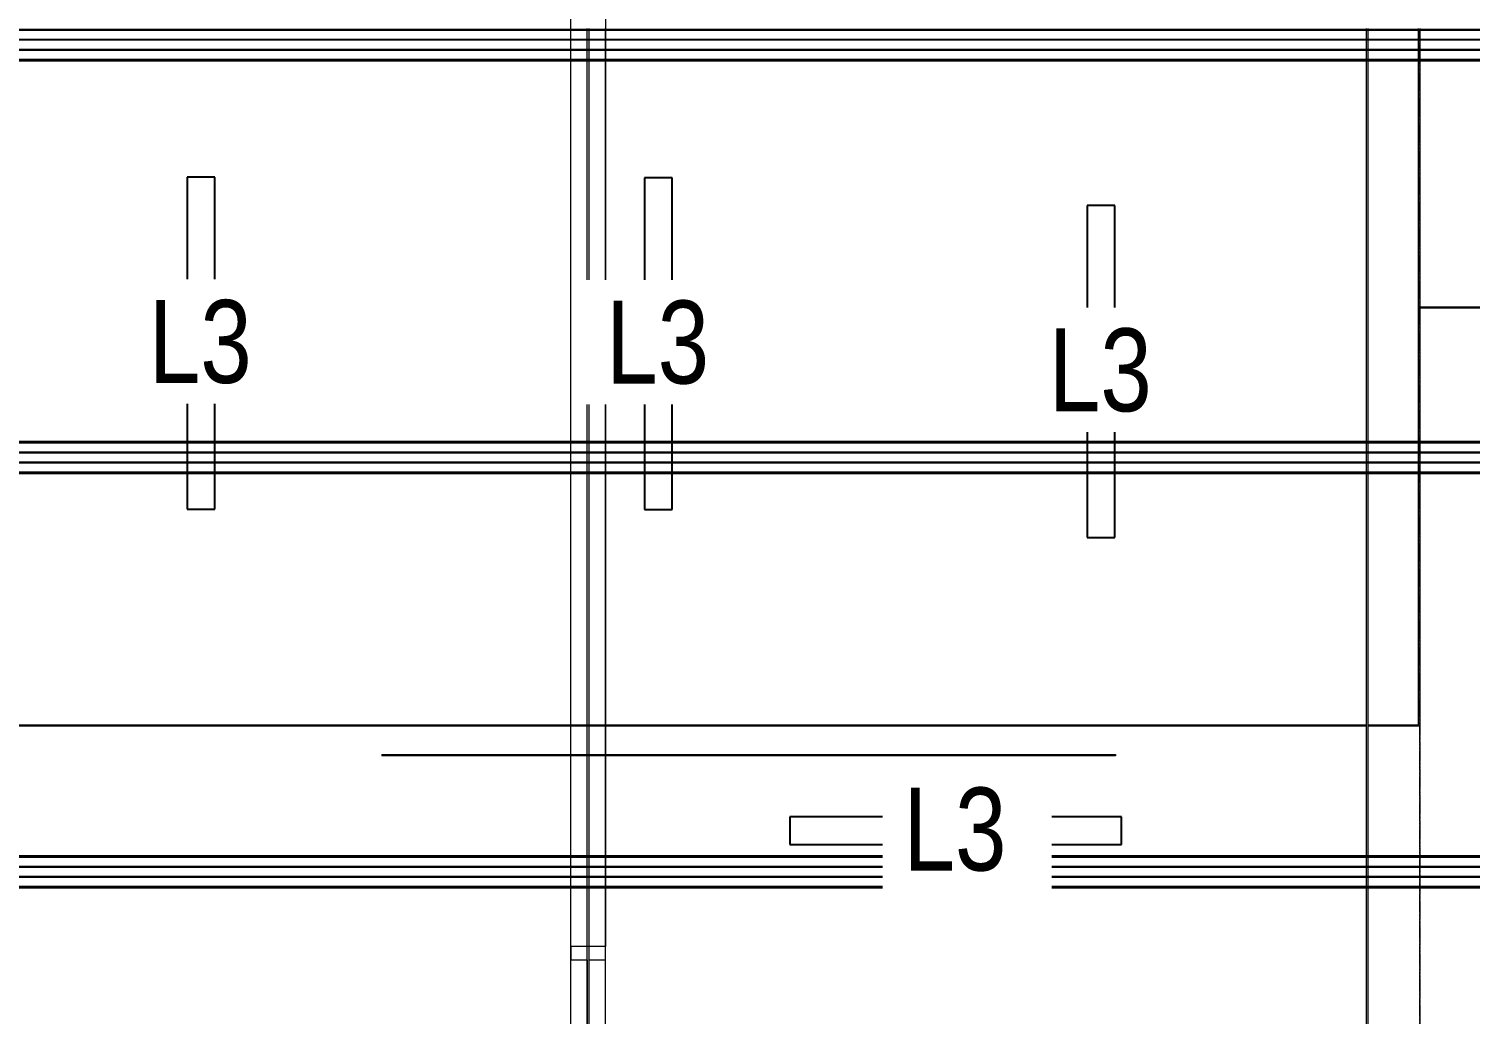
# Model space of a CAD drawing. Header units: centimetres. Extents: x -1906 to 5208, y -261 to 2955.
# Drawn here: x 2541 to 3063, y 1674 to 2030 of the extents above; entities that cross this region are included whole.
import ezdxf

# ---------------------------------------------------------------- set-up
doc = ezdxf.new("R2010")
doc.units = ezdxf.units.CM
doc.linetypes.add('_Overhead_2_', pattern=[0.47625, 0.3175, -0.15875])
for name, color, linetype, lineweight in [('A-FLOR', 7, 'Continuous', 18), ('A-WALL', 7, 'Continuous', 18), ('E-LITE-EQPM', 7, 'Continuous', 18), ('E-LITE-EQPM-IDEN', 7, 'Continuous', 18), ('S-BEAM', 7, 'Continuous', 18)]:
    doc.layers.add(name, color=color, linetype=linetype, lineweight=lineweight)
doc.styles.add('Arial_1', font='arial.ttf', dxfattribs={"width": 0.8, "height": 30})

# ---------------------------------------------------------------- blocks, each defined once
blk = doc.blocks.new('Costanera Perfil Z - Parametrizado - h_22cm-1724022-Planta Bodega almacenamiento insumos')
at = {"layer": 'S-BEAM', "color": 254, "lineweight": 9, "true_color": 0xcccccc}
for p, q in [((-5.84, 536.03), (-5.84, -2655.09)), ((-5.54, 536.03), (-5.54, -2655.09)), ((-5.5, -2655.09), (-5.5, 536.03)), ((-5.26, 536.03), (-5.26, -2655.09)), ((1.67, 536.03), (1.67, -2655.09)), ((2.01, 536.03), (2.01, -2655.09)), ((-2.01, -400.71), (-2.01, -1163.45)), ((-1.67, -400.71), (-1.67, -1163.45)), ((5.26, -400.71), (5.26, -1163.45)), ((5.5, -400.71), (5.5, -1163.45)), ((5.54, -400.71), (5.54, -1163.45)), ((5.84, -400.71), (5.84, -1163.45)), ((-2.01, -1163.45), (-2.01, -1175.95)), ((-1.67, -1163.45), (-1.67, -1175.95)), ((5.26, -1163.45), (5.26, -1175.95)), ((5.5, -1163.45), (5.5, -1175.95)), ((5.54, -1163.45), (5.54, -1175.95)), ((5.84, -1163.45), (5.84, -1175.95)), ((-2.01, -1175.95), (-2.01, -1962.54)), ((-1.67, -1175.95), (-1.67, -1962.54)), ((5.26, -1175.95), (5.26, -1962.54)), ((5.5, -1175.95), (5.5, -1962.54)), ((5.54, -1175.95), (5.54, -1962.54)), ((5.84, -1175.95), (5.84, -1962.54))]:
    blk.add_line(p, q, dxfattribs=at)
blk = doc.blocks.new('Costanera Perfil Z - Parametrizado - h_22cm-1724225-Planta Bodega almacenamiento insumos')
at = {"layer": 'S-BEAM', "color": 254, "lineweight": 9, "true_color": 0xcccccc}
for p, q in [((-5.84, 466), (-5.84, -2652.25)), ((-5.54, 466), (-5.54, -2652.25)), ((-5.5, -2652.25), (-5.5, 466)), ((-5.26, 466), (-5.26, -2652.25)), ((1.67, 466), (1.67, -2652.25)), ((2.01, 466), (2.01, -2652.25)), ((-2.01, -397.87), (-2.01, -1160.61)), ((-1.67, -397.87), (-1.67, -1160.61)), ((5.26, -397.87), (5.26, -1160.61)), ((5.5, -397.87), (5.5, -1160.61)), ((5.54, -397.87), (5.54, -1160.61)), ((5.84, -397.87), (5.84, -1160.61)), ((-2.01, -1160.61), (-2.01, -1173.11)), ((-1.67, -1160.61), (-1.67, -1173.11)), ((5.26, -1160.61), (5.26, -1173.11)), ((5.5, -1160.61), (5.5, -1173.11)), ((5.54, -1160.61), (5.54, -1173.11)), ((5.84, -1160.61), (5.84, -1173.11)), ((-2.01, -1173.11), (-2.01, -1959.7)), ((-1.67, -1173.11), (-1.67, -1959.7)), ((5.26, -1173.11), (5.26, -1959.7)), ((5.5, -1173.11), (5.5, -1959.7)), ((5.54, -1173.11), (5.54, -1959.7)), ((5.84, -1173.11), (5.84, -1959.7))]:
    blk.add_line(p, q, dxfattribs=at)
blk = doc.blocks.new('Costanera Perfil Z - Parametrizado - h_22cm-1724293-Planta Bodega almacenamiento insumos')
at = {"layer": 'S-BEAM', "color": 254, "lineweight": 9, "true_color": 0xcccccc}
for p, q in [((-5.84, 464.58), (-5.84, -2653.67)), ((-5.54, 464.58), (-5.54, -2653.67)), ((-5.5, -2653.67), (-5.5, 464.58)), ((-5.26, 464.58), (-5.26, -2653.67)), ((1.67, 464.58), (1.67, -2653.67)), ((2.01, 464.58), (2.01, -2653.67)), ((-2.01, -399.29), (-2.01, -1162.03)), ((-1.67, -399.29), (-1.67, -1162.03)), ((5.26, -399.29), (5.26, -1162.03)), ((5.5, -399.29), (5.5, -1162.03)), ((5.54, -399.29), (5.54, -1162.03)), ((-2.01, -1162.03), (-2.01, -1174.53)), ((-1.67, -1162.03), (-1.67, -1174.53)), ((5.26, -1162.03), (5.26, -1174.53)), ((5.5, -1162.03), (5.5, -1174.53)), ((5.54, -1162.03), (5.54, -1174.53)), ((-2.01, -1174.53), (-2.01, -1961.12)), ((-1.67, -1174.53), (-1.67, -1961.12)), ((5.26, -1174.53), (5.26, -1961.12)), ((5.5, -1174.53), (5.5, -1961.12)), ((5.54, -1174.53), (5.54, -1961.12))]:
    blk.add_line(p, q, dxfattribs=at)
blk = doc.blocks.new('PQ_RVR_EST-01_ZZ_ZZ_MO_T_A_rvt-2-Planta Bodega almacenamiento insumos')
at = {"layer": 'S-BEAM', "color": 254, "lineweight": 9, "true_color": 0xcccccc}
for p, q in [((-3353.1, 2026.4), (-3353.1, 2123.83)), ((-3340.6, 2123.83), (-3340.6, 2026.4)), ((-3353.1, 2026.4), (-3353.1, 2030.23)), ((-3353.1, 2026.4), (-3353.1, 2030.23)), ((-3353.1, 2029.93), (-3353.1, 2030.23)), ((-3353.1, 2026.4), (-3353.1, 2029.93)), ((-3347.2, 2026.4), (-3347.2, 2030.23)), ((-3347.2, 2029.93), (-3347.2, 2030.23)), ((-3347.2, 2026.4), (-3347.2, 2029.93)), ((-3346.49, 2029.93), (-3346.49, 2030.23)), ((-3346.49, 2026.4), (-3346.49, 2030.23)), ((-3346.49, 2026.4), (-3346.49, 2029.93)), ((-3340.6, 2029.93), (-3340.6, 2030.23)), ((-3340.6, 2026.4), (-3340.6, 2030.23)), ((-3340.6, 2026.4), (-3340.6, 2030.23)), ((-3340.6, 2026.4), (-3340.6, 2029.93)), ((-3353.1, 2026.05), (-3353.1, 2026.4)), ((-3353.1, 2026.05), (-3353.1, 2026.4)), ((-3353.1, 2026.05), (-3353.1, 2026.4)), ((-3353.1, 2026.05), (-3353.1, 2026.4)), ((-3353.1, 2022.65), (-3353.1, 2026.05)), ((-3353.1, 2022.72), (-3353.1, 2026.05)), ((-3353.1, 2022.72), (-3353.1, 2026.05)), ((-3353.1, 2022.55), (-3353.1, 2026.05)), ((-3347.2, 2026.05), (-3347.2, 2026.4)), ((-3347.2, 2026.05), (-3347.2, 2026.4)), ((-3347.2, 2022.72), (-3347.2, 2026.05)), ((-3347.2, 2022.55), (-3347.2, 2026.05)), ((-3346.49, 2026.05), (-3346.49, 2026.4)), ((-3346.49, 2026.05), (-3346.49, 2026.4)), ((-3346.49, 2022.55), (-3346.49, 2026.05)), ((-3346.49, 2022.72), (-3346.49, 2026.05)), ((-3340.6, 2026.4), (-3340.6, 2026.05)), ((-3340.6, 2026.05), (-3340.6, 2026.4)), ((-3340.6, 2026.05), (-3340.6, 2026.4)), ((-3340.6, 2026.05), (-3340.6, 2026.4)), ((-3340.6, 2026.05), (-3340.6, 2022.65)), ((-3340.6, 2022.55), (-3340.6, 2026.05)), ((-3340.6, 2022.72), (-3340.6, 2026.05)), ((-3340.6, 2022.72), (-3340.6, 2026.05)), ((-3353.1, 2022.37), (-3353.1, 2022.72)), ((-3353.1, 2022.37), (-3353.1, 2022.72)), ((-3353.1, 2018.55), (-3353.1, 2022.65)), ((-3353.1, 2018.55), (-3353.1, 2022.55)), ((-3353.1, 2018.55), (-3353.1, 2022.37)), ((-3353.1, 2018.55), (-3353.1, 2022.37)), ((-3347.2, 2022.37), (-3347.2, 2022.72)), ((-3347.2, 2018.55), (-3347.2, 2022.55)), ((-3347.2, 2018.55), (-3347.2, 2022.37)), ((-3346.49, 2022.37), (-3346.49, 2022.72)), ((-3346.49, 2018.55), (-3346.49, 2022.55)), ((-3346.49, 2018.55), (-3346.49, 2022.37)), ((-3340.6, 2022.37), (-3340.6, 2022.72)), ((-3340.6, 2022.37), (-3340.6, 2022.72)), ((-3340.6, 2022.65), (-3340.6, 2018.55)), ((-3340.6, 2018.55), (-3340.6, 2022.55)), ((-3340.6, 2018.55), (-3340.6, 2022.37)), ((-3340.6, 2018.55), (-3340.6, 2022.37)), ((-3353.1, 1877.08), (-3353.1, 2018.55)), ((-3353.1, 1880.91), (-3353.1, 2018.55)), ((-3353.1, 1880.91), (-3353.1, 2018.55)), ((-3353.1, 1877.08), (-3353.1, 2018.55)), ((-3347.2, 1880.91), (-3347.2, 2018.55)), ((-3347.2, 1877.08), (-3347.2, 2018.55)), ((-3346.49, 1877.08), (-3346.49, 2018.55)), ((-3346.49, 1880.91), (-3346.49, 2018.55)), ((-3340.6, 2018.55), (-3340.6, 1877.08)), ((-3340.6, 1877.08), (-3340.6, 2018.55)), ((-3340.6, 1880.91), (-3340.6, 2018.55)), ((-3340.6, 1880.91), (-3340.6, 2018.55)), ((-3353.1, 1877.08), (-3353.1, 1880.91)), ((-3353.1, 1877.08), (-3353.1, 1880.91)), ((-3347.2, 1877.08), (-3347.2, 1880.91)), ((-3346.49, 1877.08), (-3346.49, 1880.91)), ((-3340.6, 1877.08), (-3340.6, 1880.91)), ((-3340.6, 1877.08), (-3340.6, 1880.91)), ((-3353.1, 1876.74), (-3353.1, 1877.08)), ((-3353.1, 1876.74), (-3353.1, 1877.08)), ((-3353.1, 1876.74), (-3353.1, 1877.08)), ((-3353.1, 1876.74), (-3353.1, 1877.08)), ((-3353.1, 1873.5), (-3353.1, 1876.74)), ((-3353.1, 1873.4), (-3353.1, 1876.74)), ((-3353.1, 1873.4), (-3353.1, 1876.74)), ((-3353.1, 1873.4), (-3353.1, 1876.74)), ((-3353.1, 1869.23), (-3353.1, 1873.5)), ((-3353.1, 1873.06), (-3353.1, 1873.4)), ((-3353.1, 1873.06), (-3353.1, 1873.4)), ((-3353.1, 1869.23), (-3353.1, 1873.4)), ((-3353.1, 1869.23), (-3353.1, 1873.06)), ((-3353.1, 1869.23), (-3353.1, 1873.06)), ((-3347.2, 1876.74), (-3347.2, 1877.08)), ((-3347.2, 1876.74), (-3347.2, 1877.08)), ((-3347.2, 1873.4), (-3347.2, 1876.74)), ((-3347.2, 1873.4), (-3347.2, 1876.74)), ((-3347.2, 1873.06), (-3347.2, 1873.4)), ((-3347.2, 1869.23), (-3347.2, 1873.4)), ((-3347.2, 1869.23), (-3347.2, 1873.06)), ((-3346.49, 1876.74), (-3346.49, 1877.08)), ((-3346.49, 1876.74), (-3346.49, 1877.08)), ((-3346.49, 1873.4), (-3346.49, 1876.74)), ((-3346.49, 1873.4), (-3346.49, 1876.74)), ((-3346.49, 1869.23), (-3346.49, 1873.4)), ((-3346.49, 1873.06), (-3346.49, 1873.4)), ((-3346.49, 1869.23), (-3346.49, 1873.06)), ((-3340.6, 1877.08), (-3340.6, 1876.74)), ((-3340.6, 1876.74), (-3340.6, 1877.08)), ((-3340.6, 1876.74), (-3340.6, 1877.08)), ((-3340.6, 1876.74), (-3340.6, 1877.08)), ((-3340.6, 1876.74), (-3340.6, 1873.5)), ((-3340.6, 1873.4), (-3340.6, 1876.74)), ((-3340.6, 1873.4), (-3340.6, 1876.74)), ((-3340.6, 1873.4), (-3340.6, 1876.74)), ((-3340.6, 1873.5), (-3340.6, 1869.23)), ((-3340.6, 1869.23), (-3340.6, 1873.4)), ((-3340.6, 1873.06), (-3340.6, 1873.4)), ((-3340.6, 1873.06), (-3340.6, 1873.4)), ((-3340.6, 1869.23), (-3340.6, 1873.06)), ((-3340.6, 1869.23), (-3340.6, 1873.06)), ((-3353.1, 1727.17), (-3353.1, 1869.23)), ((-3353.1, 1731), (-3353.1, 1869.23)), ((-3353.1, 1731), (-3353.1, 1869.23)), ((-3353.1, 1727.17), (-3353.1, 1869.23)), ((-3347.2, 1731), (-3347.2, 1869.23)), ((-3347.2, 1727.17), (-3347.2, 1869.23)), ((-3346.49, 1727.17), (-3346.49, 1869.23)), ((-3346.49, 1731), (-3346.49, 1869.23)), ((-3340.6, 1869.23), (-3340.6, 1727.17)), ((-3340.6, 1727.17), (-3340.6, 1869.23)), ((-3340.6, 1731), (-3340.6, 1869.23)), ((-3340.6, 1731), (-3340.6, 1869.23)), ((-3353.1, 1727.17), (-3353.1, 1731)), ((-3353.1, 1727.17), (-3353.1, 1731)), ((-3353.1, 1726.82), (-3353.1, 1727.17)), ((-3353.1, 1726.82), (-3353.1, 1727.17)), ((-3353.1, 1726.82), (-3353.1, 1727.17)), ((-3353.1, 1726.82), (-3353.1, 1727.17)), ((-3353.1, 1723.63), (-3353.1, 1726.82)), ((-3353.1, 1723.49), (-3353.1, 1726.82)), ((-3353.1, 1723.49), (-3353.1, 1726.82)), ((-3353.1, 1723.52), (-3353.1, 1726.82)), ((-3347.2, 1727.17), (-3347.2, 1731)), ((-3347.2, 1726.82), (-3347.2, 1727.17)), ((-3347.2, 1726.82), (-3347.2, 1727.17)), ((-3347.2, 1723.49), (-3347.2, 1726.82)), ((-3347.2, 1723.52), (-3347.2, 1726.82)), ((-3346.49, 1727.17), (-3346.49, 1731)), ((-3346.49, 1726.82), (-3346.49, 1727.17)), ((-3346.49, 1726.82), (-3346.49, 1727.17)), ((-3346.49, 1723.52), (-3346.49, 1726.82)), ((-3346.49, 1723.49), (-3346.49, 1726.82)), ((-3340.6, 1727.17), (-3340.6, 1731)), ((-3340.6, 1727.17), (-3340.6, 1731)), ((-3340.6, 1727.17), (-3340.6, 1726.82)), ((-3340.6, 1726.82), (-3340.6, 1727.17)), ((-3340.6, 1726.82), (-3340.6, 1727.17)), ((-3340.6, 1726.82), (-3340.6, 1727.17)), ((-3340.6, 1726.82), (-3340.6, 1723.63)), ((-3340.6, 1723.52), (-3340.6, 1726.82)), ((-3340.6, 1723.49), (-3340.6, 1726.82)), ((-3340.6, 1723.49), (-3340.6, 1726.82)), ((-3353.1, 1719.32), (-3353.1, 1723.63)), ((-3353.1, 1719.32), (-3353.1, 1723.52)), ((-3353.1, 1723.14), (-3353.1, 1723.49)), ((-3353.1, 1723.14), (-3353.1, 1723.49)), ((-3353.1, 1719.32), (-3353.1, 1723.14)), ((-3353.1, 1719.32), (-3353.1, 1723.14)), ((-3347.2, 1719.32), (-3347.2, 1723.52)), ((-3347.2, 1723.14), (-3347.2, 1723.49)), ((-3347.2, 1719.32), (-3347.2, 1723.14)), ((-3346.49, 1719.32), (-3346.49, 1723.52)), ((-3346.49, 1723.14), (-3346.49, 1723.49)), ((-3346.49, 1719.32), (-3346.49, 1723.14)), ((-3340.6, 1723.63), (-3340.6, 1719.32)), ((-3340.6, 1719.32), (-3340.6, 1723.52)), ((-3340.6, 1723.14), (-3340.6, 1723.49)), ((-3340.6, 1723.14), (-3340.6, 1723.49)), ((-3340.6, 1719.32), (-3340.6, 1723.14)), ((-3340.6, 1719.32), (-3340.6, 1723.14)), ((-3353.1, 1698.13), (-3353.1, 1719.32)), ((-3353.1, 1693.27), (-3353.1, 1719.32)), ((-3353.1, 1693.27), (-3353.1, 1719.32)), ((-3353.1, 1693.27), (-3353.1, 1719.32)), ((-3347.2, 1217.71), (-3347.2, 1719.32)), ((-3347.2, 1693.27), (-3347.2, 1719.32)), ((-3346.49, 1693.27), (-3346.49, 1719.32)), ((-3346.49, 1217.71), (-3346.49, 1719.32)), ((-3340.6, 1719.32), (-3340.6, 1698.13)), ((-3340.6, 1693.27), (-3340.6, 1719.32)), ((-3340.6, 1693.27), (-3340.6, 1719.32)), ((-3340.6, 1693.27), (-3340.6, 1719.32)), ((-3353.1, 1217.71), (-3353.1, 1693.27)), ((-3353.1, 1217.71), (-3353.1, 1693.27)), ((-3340.6, 1217.71), (-3340.6, 1693.27)), ((-3340.6, 1217.71), (-3340.6, 1693.27))]:
    blk.add_line(p, q, dxfattribs=at)
at = {"layer": 'S-BEAM', "color": 254, "true_color": 0xcccccc}
for p, q in [((-3340.6, 1698.13), (-3353.1, 1698.13)), ((-3353.1, 1698.13), (-3353.1, 1693.27)), ((-3340.6, 1693.27), (-3340.6, 1698.13)), ((-3353.1, 1693.27), (-3347.2, 1693.27)), ((-3347.2, 1693.27), (-3347.2, 1217.71)), ((-3346.49, 1217.71), (-3346.49, 1693.27)), ((-3346.49, 1693.27), (-3340.6, 1693.27))]:
    blk.add_line(p, q, dxfattribs=at)
at = {"layer": 'S-BEAM', "color": 254, "lineweight": 9, "true_color": 0xcccccc, "rotation": 89.99999999999964}
for name, p in [('Costanera Perfil Z - Parametrizado - h_22cm-1724293-Planta Bodega almacenamiento insumos', (-4515.13, 2024.39)), ('Costanera Perfil Z - Parametrizado - h_22cm-1724225-Planta Bodega almacenamiento insumos', (-4513.71, 1875.07)), ('Costanera Perfil Z - Parametrizado - h_22cm-1724022-Planta Bodega almacenamiento insumos', (-4516.54, 1725.16))]:
    blk.add_blockref(name, p, dxfattribs=at)
blk = doc.blocks.new('PQ_RVR_ARQ-01_ZZ_ZZ_MO_T_A_rvt-2-Planta Bodega almacenamiento insumos')
at = {"layer": 'A-FLOR', "color": 254, "linetype": '_Overhead_2_', "lineweight": 9, "true_color": 0xd4d4d4}
for p, q in [((-3045.87, 2030.23), (-3045.87, 2026.4)), ((-3045.87, 2026.4), (-3045.87, 2030.23)), ((-3045.87, 2026.4), (-3045.87, 2026.05)), ((-3045.87, 2026.05), (-3045.87, 2026.4)), ((-3045.87, 2026.05), (-3045.87, 2022.72)), ((-3045.87, 2022.72), (-3045.87, 2026.05)), ((-3045.87, 2022.72), (-3045.87, 2022.37)), ((-3045.87, 2022.37), (-3045.87, 2022.72)), ((-3045.87, 2022.37), (-3045.87, 2018.55)), ((-3045.87, 2018.55), (-3045.87, 2022.37)), ((-3045.87, 2018.55), (-3045.87, 1880.91)), ((-3045.87, 1880.91), (-3045.87, 2018.55)), ((-3045.87, 1880.91), (-3045.87, 1877.08)), ((-3045.87, 1877.08), (-3045.87, 1880.91)), ((-3045.87, 1877.08), (-3045.87, 1876.74)), ((-3045.87, 1876.74), (-3045.87, 1877.08)), ((-3045.87, 1876.74), (-3045.87, 1873.4)), ((-3045.87, 1873.4), (-3045.87, 1876.74)), ((-3045.87, 1873.4), (-3045.87, 1873.06)), ((-3045.87, 1873.06), (-3045.87, 1873.4)), ((-3045.87, 1873.06), (-3045.87, 1869.23)), ((-3045.87, 1869.23), (-3045.87, 1873.06)), ((-3045.87, 1869.23), (-3045.87, 1731)), ((-3045.87, 1731), (-3045.87, 1869.23)), ((-3045.87, 1731), (-3045.87, 1727.17)), ((-3045.87, 1727.17), (-3045.87, 1731)), ((-3045.87, 1727.17), (-3045.87, 1726.82)), ((-3045.87, 1726.82), (-3045.87, 1727.17)), ((-3045.87, 1726.82), (-3045.87, 1723.49)), ((-3045.87, 1723.49), (-3045.87, 1726.82)), ((-3045.87, 1723.49), (-3045.87, 1723.14)), ((-3045.87, 1723.14), (-3045.87, 1723.49)), ((-3045.87, 1723.14), (-3045.87, 1719.32)), ((-3045.87, 1719.32), (-3045.87, 1723.14)), ((-3045.87, 1719.32), (-3045.87, 1484.84)), ((-3045.87, 1484.84), (-3045.87, 1719.32))]:
    blk.add_line(p, q, dxfattribs=at)
at = {"layer": 'A-WALL', "color": 253, "lineweight": 9, "true_color": 0xaaaaaa}
for p, q in [((-3065.2, 2026.4), (-3065.2, 2030.23)), ((-3064.7, 2030.23), (-3064.7, 2026.4)), ((-3046.37, 2026.4), (-3046.37, 2030.23)), ((-3045.87, 2030.23), (-3045.87, 2026.4)), ((-3065.2, 2026.05), (-3065.2, 2026.4)), ((-3065.2, 2022.72), (-3065.2, 2026.05)), ((-3064.7, 2026.4), (-3064.7, 2026.05)), ((-3064.7, 2026.05), (-3064.7, 2022.72)), ((-3046.37, 2026.05), (-3046.37, 2026.4)), ((-3046.37, 2022.72), (-3046.37, 2026.05)), ((-3045.87, 2026.4), (-3045.87, 2026.05)), ((-3045.87, 2026.05), (-3045.87, 2022.72)), ((-3065.2, 2022.37), (-3065.2, 2022.72)), ((-3065.2, 2018.55), (-3065.2, 2022.37)), ((-3064.7, 2022.72), (-3064.7, 2022.37)), ((-3064.7, 2022.37), (-3064.7, 2018.55)), ((-3046.37, 2022.37), (-3046.37, 2022.72)), ((-3046.37, 2018.55), (-3046.37, 2022.37)), ((-3045.87, 2022.72), (-3045.87, 2022.37)), ((-3045.87, 2022.37), (-3045.87, 2018.55)), ((-3065.2, 1880.91), (-3065.2, 2018.55)), ((-3064.7, 2018.55), (-3064.7, 1880.91)), ((-3046.37, 1880.91), (-3046.37, 2018.55)), ((-3045.87, 2018.55), (-3045.87, 1929.52)), ((-3045.87, 1929.52), (-2554.01, 1929.52)), ((-3045.87, 1929.52), (-3045.87, 1929.02)), ((-2554.01, 1929.02), (-3045.87, 1929.02)), ((-3045.87, 1929.02), (-3045.87, 1880.91)), ((-3065.2, 1877.08), (-3065.2, 1880.91)), ((-3064.7, 1880.91), (-3064.7, 1877.08)), ((-3046.37, 1877.08), (-3046.37, 1880.91)), ((-3045.87, 1880.91), (-3045.87, 1877.08)), ((-3065.2, 1876.74), (-3065.2, 1877.08)), ((-3065.2, 1873.4), (-3065.2, 1876.74)), ((-3065.2, 1873.06), (-3065.2, 1873.4)), ((-3065.2, 1869.23), (-3065.2, 1873.06)), ((-3064.7, 1877.08), (-3064.7, 1876.74)), ((-3064.7, 1876.74), (-3064.7, 1873.4)), ((-3064.7, 1873.4), (-3064.7, 1873.06)), ((-3064.7, 1873.06), (-3064.7, 1869.23)), ((-3046.37, 1876.74), (-3046.37, 1877.08)), ((-3046.37, 1873.4), (-3046.37, 1876.74)), ((-3046.37, 1873.06), (-3046.37, 1873.4)), ((-3046.37, 1869.23), (-3046.37, 1873.06)), ((-3045.87, 1877.08), (-3045.87, 1876.74)), ((-3045.87, 1876.74), (-3045.87, 1873.4)), ((-3045.87, 1873.4), (-3045.87, 1873.06)), ((-3045.87, 1873.06), (-3045.87, 1869.23)), ((-3065.2, 1731), (-3065.2, 1869.23)), ((-3064.7, 1869.23), (-3064.7, 1731)), ((-3046.37, 1778.32), (-3046.37, 1869.23)), ((-3045.87, 1869.23), (-3045.87, 1777.82)), ((-3748.26, 1778.32), (-3353.1, 1778.32)), ((-3353.1, 1777.82), (-3748.26, 1777.82)), ((-3353.1, 1778.32), (-3347.2, 1778.32)), ((-3347.2, 1777.82), (-3353.1, 1777.82)), ((-3347.2, 1778.32), (-3346.49, 1778.32)), ((-3346.49, 1777.82), (-3347.2, 1777.82)), ((-3346.49, 1778.32), (-3340.6, 1778.32)), ((-3340.6, 1777.82), (-3346.49, 1777.82)), ((-3340.6, 1778.32), (-3065.2, 1778.32)), ((-3065.2, 1777.82), (-3340.6, 1777.82)), ((-3064.7, 1778.32), (-3046.37, 1778.32)), ((-3046.37, 1777.82), (-3064.7, 1777.82)), ((-3045.87, 1777.82), (-3046.37, 1777.82)), ((-3421.57, 1767.55), (-3353.1, 1767.55)), ((-3421.57, 1767.55), (-3421.57, 1767.05)), ((-3353.1, 1767.05), (-3421.57, 1767.05)), ((-3353.1, 1767.55), (-3347.2, 1767.55)), ((-3347.2, 1767.05), (-3353.1, 1767.05)), ((-3347.2, 1767.55), (-3346.49, 1767.55)), ((-3346.49, 1767.05), (-3347.2, 1767.05)), ((-3346.49, 1767.55), (-3340.6, 1767.55)), ((-3340.6, 1767.05), (-3346.49, 1767.05)), ((-3340.6, 1767.55), (-3156.02, 1767.55)), ((-3156.02, 1767.05), (-3340.6, 1767.05)), ((-3156.02, 1767.55), (-3156.02, 1767.05)), ((-3065.2, 1727.17), (-3065.2, 1731)), ((-3065.2, 1726.82), (-3065.2, 1727.17)), ((-3065.2, 1723.49), (-3065.2, 1726.82)), ((-3064.7, 1731), (-3064.7, 1727.17)), ((-3064.7, 1727.17), (-3064.7, 1726.82)), ((-3064.7, 1726.82), (-3064.7, 1723.49)), ((-3065.2, 1723.14), (-3065.2, 1723.49)), ((-3065.2, 1719.32), (-3065.2, 1723.14)), ((-3064.7, 1723.49), (-3064.7, 1723.14)), ((-3064.7, 1723.14), (-3064.7, 1719.32)), ((-3065.2, 1493.44), (-3065.2, 1719.32)), ((-3064.7, 1719.32), (-3064.7, 1493.44))]:
    blk.add_line(p, q, dxfattribs=at)
blk = doc.blocks.new('M_Strip Lighting Fixtures - 1200 1 Lamp - 120-1744011-Planta Bodega almacenamiento insumos')
at = {"layer": 'E-LITE-EQPM', "color": 30, "lineweight": 25, "true_color": 0xff8000}
for p, q in [((0, -5), (0, 5)), ((0, 5), (120, 5)), ((120, 5), (120, -5)), ((120, -5), (0, -5))]:
    blk.add_line(p, q, dxfattribs=at)

msp = doc.modelspace()

# ---------------------------------------------------------------- block references
at = {"lineweight": 5}
for name in ['PQ_RVR_ARQ-01_ZZ_ZZ_MO_T_A_rvt-2-Planta Bodega almacenamiento insumos', 'PQ_RVR_EST-01_ZZ_ZZ_MO_T_A_rvt-2-Planta Bodega almacenamiento insumos']:
    msp.add_blockref(name, (6090.75, 0), dxfattribs=at)
at = {"layer": 'E-LITE-EQPM', "color": 30, "lineweight": 25, "true_color": 0xff8000, "extrusion": (0, 0, -1)}
for p, rotation in [((-2603.78, 1976.37), 269.9999999999994), ((-2769.29, 1976.15), 269.9999999999994), ((-2929.49, 1966.11), 269.9999999999994), ((-2816.9, 1739.97), 180)]:
    msp.add_blockref('M_Strip Lighting Fixtures - 1200 1 Lamp - 120-1744011-Planta Bodega almacenamiento insumos', p, dxfattribs=dict(at, rotation=rotation))

# ---------------------------------------------------------------- next in the draw order: texts
at = {"layer": 'E-LITE-EQPM-IDEN', "lineweight": 9, "char_height": 30, "width": 46.1772, "attachment_point": 1, "style": 'Arial_1', "bg_fill": 3, "box_fill_scale": 1.25, "bg_fill_color": 256, "bg_fill_true_color": 13158600, "bg_fill_transparency": 0}
for insert in [(2584.85, 1931.97), (2750.36, 1931.76), (2910.56, 1921.71), (2857.97, 1755.58)]:
    msp.add_mtext('L3', dxfattribs=dict(at, insert=insert))

doc.saveas('drawing.dxf')
